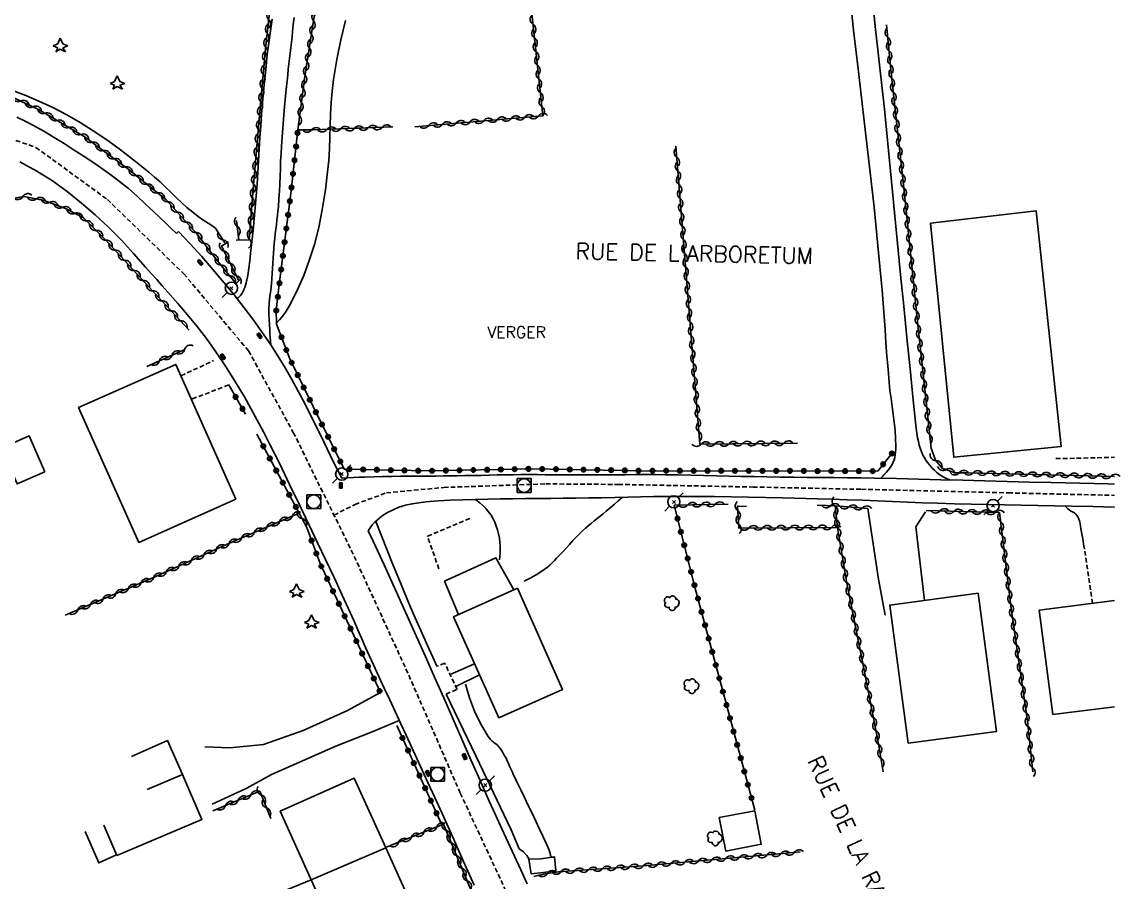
# Model space of a CAD drawing. Header units: millimetres. Extents: x 199000 to 200001, y 52999 to 53673.
# Drawn here: x 199881 to 200000.6, y 53063.7 to 53157.5 of the extents above; entities that cross this region are included whole.
import ezdxf
from ezdxf.enums import TextEntityAlignment as Align

# ---------------------------------------------------------------- set-up
doc = ezdxf.new("R2010")
doc.units = ezdxf.units.MM
doc.linetypes.add('DASHED', pattern=[0.75, 0.5, -0.25])
doc.layers.get('0').update_dxf_attribs({"linetype": 'CONTINUOUS'})
for name, color, linetype in [('W0001', 6, 'DASHED'), ('W0008', 7, 'CONTINUOUS'), ('W0017', 7, 'CONTINUOUS'), ('W0071', 7, 'CONTINUOUS'), ('W0101', 7, 'CONTINUOUS'), ('W0104', 1, 'CONTINUOUS'), ('W0105', 7, 'CONTINUOUS'), ('W0112', 1, 'DASHED'), ('W0211', 2, 'CONTINUOUS'), ('W0214', 2, 'CONTINUOUS'), ('W0300', 7, 'CONTINUOUS'), ('W0303', 7, 'CONTINUOUS'), ('W0310', 3, 'CONTINUOUS'), ('W0322', 7, 'CONTINUOUS'), ('W0323', 7, 'CONTINUOUS'), ('W0333', 7, 'CONTINUOUS'), ('W0401', 7, 'CONTINUOUS'), ('W0420', 7, 'CONTINUOUS'), ('W0473', 7, 'CONTINUOUS'), ('W0984', 7, 'CONTINUOUS'), ('W0989', 7, 'CONTINUOUS'), ('W1102', 7, 'CONTINUOUS')]:
    doc.layers.add(name, color=color, linetype=linetype)
doc.styles.get("Standard").update_dxf_attribs({"font": 'romans.shx', "width": 0.85})

# ---------------------------------------------------------------- blocks, each defined once
blk = doc.blocks.new('T473')
for p, q in [((-0.166667, 0.166667), (0.166667, -0.166667)), ((-0.166667, -0.166667), (0.166667, 0.166667)), ((0.500001, 0.500001), (1.000002, 1.000002)), ((-1.000002, -1.000002), (-0.500001, -0.500001))]:
    blk.add_line(p, q)
blk.add_ellipse((0, 0), major_axis=(0.471405, 0.471405), ratio=1, start_param=5.4977871438, end_param=11.780972451)
blk = doc.blocks.new('T401')
for p, q in [((-0.3, 0.3), (0, 0.3)), ((-0.3, -0.25), (-0.3, 0.3)), ((-0.3, 0.15), (0, 0.15)), ((-0.3, 0), (0, 0)), ((0, 0.3), (0, -0.25)), ((-0.3, -0.15), (0, -0.15)), ((-0.3, -0.25), (-0.3, -0.3)), ((-0.3, -0.3), (0, -0.3)), ((0, -0.3), (0, -0.25))]:
    blk.add_line(p, q)
blk = doc.blocks.new('T420')
for p, q in [((0.75, 0.75), (-0.75, 0.75)), ((-0.75, 0.75), (-0.75, -0.75)), ((0.75, 0.75), (0.75, -0.75)), ((0.75, -0.75), (-0.75, -0.75))]:
    blk.add_line(p, q)
blk.add_ellipse((0, 0), major_axis=(-0.53, 0.53), ratio=1, start_param=3.926991, end_param=10.210176)
blk = doc.blocks.new('T300')
for p, q in [((-0.8, 0.51), (-0.86, 0.34)), ((-0.86, 0.34), (-0.86, 0.17)), ((-0.86, 0.17), (-0.74, 0.06)), ((-0.69, 0.63), (-0.8, 0.51)), ((-0.8, -0.06), (-0.74, 0.06)), ((-0.74, 0.06), (-0.69, 0.11)), ((-0.57, 0.69), (-0.69, 0.63)), ((-0.46, 0.69), (-0.57, 0.69)), ((-0.29, 0.63), (-0.46, 0.69)), ((-0.29, 0.63), (-0.17, 0.74)), ((-0.23, 0.57), (-0.29, 0.63)), ((-0.17, 0.74), (-0.06, 0.8)), ((-0.06, 0.8), (0.06, 0.8)), ((0.06, 0.8), (0.23, 0.74)), ((0.23, 0.74), (0.34, 0.63)), ((0.34, 0.63), (0.4, 0.51)), ((0.46, 0.46), (0.34, 0.46)), ((0.4, 0.51), (0.4, 0.46)), ((0.57, 0.4), (0.46, 0.46)), ((0.57, 0.4), (0.69, 0.29)), ((0.69, 0.29), (0.74, 0.17)), ((0.74, 0.06), (0.69, -0.17)), ((0.74, 0.17), (0.74, 0.06)), ((-0.8, -0.17), (-0.8, -0.06)), ((-0.8, -0.23), (-0.8, -0.17)), ((-0.74, -0.34), (-0.8, -0.23)), ((-0.69, -0.4), (-0.74, -0.34)), ((-0.51, -0.46), (-0.69, -0.4)), ((-0.4, -0.46), (-0.51, -0.46)), ((-0.4, -0.46), (-0.34, -0.46)), ((-0.34, -0.46), (-0.34, -0.4)), ((-0.34, -0.51), (-0.34, -0.46)), ((-0.29, -0.63), (-0.34, -0.51)), ((-0.17, -0.74), (-0.29, -0.63)), ((-0.06, -0.8), (-0.17, -0.74)), ((0.06, -0.8), (-0.06, -0.8)), ((0.17, -0.74), (0.06, -0.8)), ((0.23, -0.69), (0.17, -0.74)), ((0.29, -0.46), (0.23, -0.46)), ((0.29, -0.63), (0.23, -0.69)), ((0.46, -0.4), (0.29, -0.46)), ((0.34, -0.51), (0.29, -0.63)), ((0.34, -0.51), (0.34, -0.46)), ((0.57, -0.34), (0.46, -0.4)), ((0.63, -0.29), (0.57, -0.34)), ((0.69, -0.17), (0.63, -0.29))]:
    blk.add_line(p, q)
blk = doc.blocks.new('T303')
for p, q in [((-0.77, 0), (-0.28, 0.21)), ((-0.28, -0.21), (-0.77, 0)), ((-0.28, 0.21), (0, 0.83)), ((0, 0.83), (0.28, 0.21)), ((0.28, 0.21), (0.83, 0)), ((0.83, 0), (0.28, -0.21)), ((-0.49, -0.63), (-0.28, -0.21)), ((0, -0.35), (-0.49, -0.63)), ((0.56, -0.63), (0, -0.35)), ((0.28, -0.21), (0.56, -0.63))]:
    blk.add_line(p, q)
blk = doc.blocks.new('t323o')
at = {"color": 0, "linetype": 'Continuous'}
for radius in [0.25, 0.15]:
    blk.add_circle((0, 0), radius, dxfattribs=at)
blk = doc.blocks.new('t310o')
at = {"color": 0, "linetype": 'Continuous'}
for centre, start, end in [((-0.5, 0.38), 216.8699, 323.1304), ((0.5, -0.37), 36.8699, 143.1303)]:
    blk.add_arc(centre, 0.625, start, end, dxfattribs=at)
blk = doc.blocks.new('t322o')
at = {"color": 0, "linetype": 'Continuous'}
for radius in [0.25, 0.15]:
    blk.add_circle((0, 0), radius, dxfattribs=at)

msp = doc.modelspace()

# ---------------------------------------------------------------- linework, layer by layer
at = {"layer": 'W0001'}
for points in [[(199814.14, 53089.13), (199820.34, 53083.42), (199825.19, 53083.37), (199830.19, 53087.87), (199836.39, 53096.36), (199843.88, 53107.79), (199849.42, 53117.63), (199852.98, 53127.65), (199856.49, 53138.86), (199859.95, 53145.36), (199866.83, 53147.83), (199874.7, 53146.54), (199882.53, 53143.79), (199890.32, 53138.11), (199898.64, 53130.02), (199905.69, 53121.61), (199910.57, 53112.73), (199915, 53103.72)], [(199915, 53103.72), (199917.29, 53104.89), (199920.71, 53106.14), (199926.96, 53106.73), (199938.07, 53107.12), (199945.96, 53107.06), (199960.64, 53106.78), (199972.45, 53106.53), (199988.44, 53106.14), (200000, 53105.87)], [(199937.03, 53055.2), (199934.04, 53062.09), (199928.75, 53073.44), (199923.05, 53086.5), (199917.1, 53099.45), (199915, 53103.72)]]:
    msp.add_lwpolyline(points, dxfattribs=at)
at = {"layer": 'W0008'}
for points in [[(199880.47, 53147.1), (199881.38, 53146.65), (199882.27, 53146.18), (199883.4, 53145.54), (199884.51, 53144.88), (199885.61, 53144.2), (199886.7, 53143.5), (199887.96, 53142.68), (199889.21, 53141.85), (199890.45, 53140.99), (199891.65, 53140.09), (199892.61, 53139.3), (199893.55, 53138.47), (199894.46, 53137.62), (199895.38, 53136.78), (199896, 53136.19), (199896.62, 53135.6), (199897.23, 53135), (199897.84, 53134.4)], [(199880.8, 53142.21), (199882.65, 53141.21), (199884.33, 53140.14), (199885.94, 53138.97), (199887.49, 53137.72), (199888.99, 53136.43), (199890.44, 53135.09), (199891.84, 53133.69), (199893.18, 53132.23), (199894.46, 53130.73)], [(199898.07, 53134.62), (199897.84, 53134.4)], [(199915, 53109.43), (199913.88, 53111.71), (199912.77, 53114), (199911.62, 53116.27), (199910.42, 53118.5), (199909.68, 53119.77), (199908.91, 53121.02), (199908.11, 53122.26), (199907.29, 53123.47), (199906.27, 53124.91), (199905.21, 53126.32), (199904.13, 53127.71), (199903.02, 53129.08), (199901.82, 53130.5), (199900.6, 53131.9), (199899.34, 53133.27), (199898.07, 53134.62)], [(199894.46, 53130.73), (199895.08, 53130.06), (199895.7, 53129.39), (199896.3, 53128.71), (199896.9, 53128.03), (199897.98, 53126.79), (199899.05, 53125.54), (199900.1, 53124.27), (199901.1, 53122.96), (199902.2, 53121.41), (199903.25, 53119.83), (199904.26, 53118.22), (199905.24, 53116.59), (199905.96, 53115.34), (199906.65, 53114.07), (199907.32, 53112.79), (199907.98, 53111.5), (199909.09, 53109.29), (199910.17, 53107.07), (199911.24, 53104.84), (199912.3, 53102.61), (199913.21, 53100.71), (199914.12, 53098.81), (199915.01, 53096.91), (199915.9, 53095), (199916.33, 53094.05), (199916.76, 53093.1), (199917.18, 53092.15), (199917.6, 53091.2), (199918.02, 53090.25), (199918.45, 53089.3), (199918.87, 53088.36), (199919.3, 53087.41), (199919.88, 53086.13), (199920.47, 53084.85), (199921.07, 53083.58), (199921.66, 53082.3), (199922.26, 53081.03), (199922.85, 53079.75), (199923.44, 53078.47), (199924.03, 53077.2), (199925.01, 53075.07), (199925.98, 53072.95), (199926.95, 53070.82), (199927.9, 53068.68), (199929.08, 53066.04), (199930.26, 53063.39)], [(199915.85, 53107.75), (199915, 53109.43)], [(200000, 53107.1), (199999.34, 53107.12), (199996.23, 53107.19), (199993.13, 53107.26), (199990.72, 53107.32), (199988.31, 53107.38), (199985.9, 53107.45), (199983.5, 53107.51), (199981.09, 53107.58), (199978.68, 53107.64), (199976.27, 53107.7), (199973.86, 53107.75), (199972.4, 53107.77), (199970.94, 53107.79), (199969.47, 53107.8), (199968.01, 53107.81), (199966.54, 53107.83), (199965.08, 53107.84), (199963.62, 53107.86), (199962.15, 53107.88), (199960.77, 53107.91), (199959.39, 53107.94), (199958.01, 53107.97), (199956.63, 53108.01), (199955.25, 53108.05), (199953.87, 53108.08), (199952.49, 53108.11), (199951.11, 53108.12), (199950.02, 53108.13), (199948.93, 53108.13), (199947.84, 53108.13), (199946.75, 53108.12), (199945.66, 53108.11), (199944.58, 53108.1), (199943.49, 53108.09), (199942.4, 53108.09), (199941.52, 53108.09), (199940.64, 53108.1), (199939.76, 53108.11), (199938.88, 53108.12), (199938, 53108.12), (199937.12, 53108.13), (199936.24, 53108.13), (199935.36, 53108.13), (199934.5, 53108.12), (199933.63, 53108.11), (199932.76, 53108.09), (199931.89, 53108.07), (199931.03, 53108.05), (199930.16, 53108.03), (199929.29, 53108.02), (199928.42, 53108), (199927.65, 53107.99), (199926.88, 53107.99), (199926.1, 53107.98), (199925.33, 53107.98), (199924.56, 53107.97), (199923.78, 53107.97), (199923.01, 53107.96), (199922.23, 53107.95), (199921.27, 53107.94), (199920.3, 53107.92), (199919.33, 53107.9), (199918.36, 53107.87), (199917.74, 53107.85), (199917.11, 53107.82), (199916.48, 53107.78), (199915.85, 53107.75)], [(199918.73, 53101.99), (199918.93, 53102.33), (199919.17, 53102.65), (199919.44, 53102.94), (199919.73, 53103.21), (199920.26, 53103.63), (199920.84, 53103.99), (199921.44, 53104.31), (199922.07, 53104.57), (199922.78, 53104.8), (199923.52, 53104.96), (199924.25, 53105.07), (199924.99, 53105.16), (199926.33, 53105.29), (199927.68, 53105.36), (199929.02, 53105.4), (199930.37, 53105.43), (199931.74, 53105.47), (199933.11, 53105.49), (199934.49, 53105.51), (199935.86, 53105.52), (199937.23, 53105.53), (199938.61, 53105.54), (199939.98, 53105.55), (199941.35, 53105.56), (199942.77, 53105.59), (199944.18, 53105.61), (199945.6, 53105.65), (199947.01, 53105.68), (199948.43, 53105.7), (199949.84, 53105.73), (199951.25, 53105.74), (199952.67, 53105.75), (199956.41, 53105.73), (199960.15, 53105.68), (199963.89, 53105.6), (199967.63, 53105.5), (199969.27, 53105.45), (199970.91, 53105.39), (199972.55, 53105.33), (199974.19, 53105.26), (199975.83, 53105.19), (199977.46, 53105.12), (199979.1, 53105.06), (199980.74, 53105.01), (199982.57, 53104.96), (199984.39, 53104.91), (199986.21, 53104.88), (199988.03, 53104.84), (199989.86, 53104.81), (199991.68, 53104.78), (199993.5, 53104.74), (199995.33, 53104.7), (199997.66, 53104.64), (199999.99, 53104.57), (200000, 53104.57)], [(199919.27, 53100.87), (199918.73, 53101.99)], [(199936.04, 53063.55), (199935.35, 53065.05), (199934.66, 53066.55), (199933.97, 53068.04), (199933.29, 53069.54), (199932.6, 53071.04), (199931.92, 53072.54), (199930.92, 53074.79), (199929.92, 53077.04), (199928.93, 53079.3), (199927.94, 53081.55), (199926.95, 53083.8), (199925.95, 53086.06), (199924.96, 53088.31), (199923.95, 53090.56), (199922.8, 53093.14), (199921.64, 53095.73), (199920.47, 53098.3), (199919.27, 53100.87)]]:
    msp.add_lwpolyline(points, dxfattribs=at)
at = {"layer": 'W0017'}
for points in [[(199933.03, 53098.85), (199933.07, 53099.21), (199933.1, 53099.57), (199933.11, 53099.93), (199933.1, 53100.29), (199933.06, 53100.75), (199933.01, 53101.21), (199932.92, 53101.67), (199932.81, 53102.12), (199932.67, 53102.53), (199932.52, 53102.94), (199932.33, 53103.32), (199932.11, 53103.7), (199931.84, 53104.07), (199931.54, 53104.43), (199931.21, 53104.76), (199930.87, 53105.07), (199930.75, 53105.18), (199930.62, 53105.27), (199930.49, 53105.35), (199930.36, 53105.43)], [(199935.7, 53096.51), (199936.36, 53096.84), (199937.01, 53097.21), (199937.64, 53097.61), (199938.24, 53098.05), (199938.51, 53098.27), (199938.76, 53098.51), (199939.01, 53098.77), (199939.25, 53099.02), (199939.61, 53099.38), (199939.96, 53099.76), (199940.31, 53100.14), (199940.65, 53100.52), (199940.99, 53100.9), (199941.35, 53101.27), (199941.7, 53101.64), (199942.07, 53102), (199942.38, 53102.28), (199942.7, 53102.55), (199943.02, 53102.82), (199943.34, 53103.08), (199943.67, 53103.34), (199943.99, 53103.6), (199944.32, 53103.86), (199944.64, 53104.13), (199945.08, 53104.51), (199945.51, 53104.88), (199945.95, 53105.27), (199946.38, 53105.65)], [(199973.15, 53104.45), (199974.32, 53096.75), (199975.04, 53092.82)], [(199979.44, 53104.09), (199978.38, 53102.44), (199979.31, 53094.42)], [(199996.74, 53100.01), (199996.65, 53100.57), (199996.56, 53101.12), (199996.46, 53101.68), (199996.35, 53102.23), (199996.3, 53102.52), (199996.26, 53102.82), (199996.19, 53103.11), (199996.09, 53103.4), (199996.01, 53103.54), (199995.92, 53103.68), (199995.81, 53103.81), (199995.69, 53103.93), (199995.64, 53103.96), (199995.59, 53104), (199995.53, 53104.03), (199995.47, 53104.05), (199995.42, 53104.08), (199995.36, 53104.1), (199995.31, 53104.13), (199995.26, 53104.16), (199995.09, 53104.29), (199994.92, 53104.42), (199994.76, 53104.57), (199994.61, 53104.72)], [(199900.95, 53078.45), (199903.66, 53078.34), (199907.31, 53078.72), (199911.63, 53080.24), (199916.39, 53082.39), (199920.05, 53084.38)], [(199922.11, 53081.35), (199919.34, 53080.16), (199915.2, 53078.54), (199908.18, 53075.45), (199905.52, 53073.95), (199901.73, 53072.23)]]:
    msp.add_lwpolyline(points, dxfattribs=at)
at = {"layer": 'W0071'}
for points in [[(199982.1, 53107.54), (199981.72, 53107.71), (199981.35, 53107.9), (199981, 53108.12), (199980.67, 53108.36), (199980.39, 53108.61), (199980.13, 53108.88), (199979.89, 53109.16), (199979.66, 53109.46), (199979.48, 53109.71), (199979.31, 53109.97), (199979.15, 53110.24), (199979.02, 53110.53), (199978.87, 53110.92), (199978.75, 53111.33), (199978.66, 53111.74), (199978.57, 53112.15), (199978.41, 53113.17), (199978.29, 53114.2), (199978.2, 53115.23), (199978.1, 53116.25), (199977.74, 53119.67), (199977.4, 53123.09), (199977.06, 53126.5), (199976.72, 53129.92), (199976.5, 53132.18), (199976.28, 53134.43), (199976.06, 53136.68), (199975.84, 53138.94), (199975.62, 53141.19), (199975.4, 53143.45), (199975.18, 53145.7), (199974.95, 53147.95), (199974.71, 53150.21), (199974.46, 53152.47), (199974.21, 53154.73), (199973.96, 53156.98), (199973.71, 53159.24)], [(199908.25, 53157.77), (199908.07, 53156.48), (199907.9, 53155.19), (199907.74, 53153.9), (199907.56, 53152.28), (199907.4, 53150.66), (199907.25, 53149.04), (199907.12, 53147.42), (199907.02, 53146.15), (199906.93, 53144.88), (199906.85, 53143.61), (199906.78, 53142.33), (199906.7, 53141.06), (199906.62, 53139.79), (199906.53, 53138.52), (199906.43, 53137.25), (199906.32, 53135.99), (199906.2, 53134.74), (199906.06, 53133.49), (199905.91, 53132.24), (199905.82, 53131.43), (199905.72, 53130.62), (199905.6, 53129.82), (199905.43, 53129.02), (199905.37, 53128.77), (199905.29, 53128.53), (199905.19, 53128.29), (199905.08, 53128.05), (199905, 53127.91), (199904.92, 53127.78), (199904.82, 53127.65), (199904.71, 53127.53), (199904.65, 53127.48), (199904.59, 53127.43), (199904.53, 53127.39), (199904.46, 53127.35)], [(199908.13, 53122.25), (199908.1, 53122.67), (199908.06, 53123.09), (199908.03, 53123.51), (199908.01, 53123.93), (199907.97, 53124.49), (199907.93, 53125.04), (199907.91, 53125.61), (199907.91, 53126.17), (199907.95, 53126.86), (199908.03, 53127.55), (199908.11, 53128.24), (199908.18, 53128.92), (199908.23, 53129.48), (199908.27, 53130.03), (199908.3, 53130.59), (199908.34, 53131.15), (199908.37, 53131.7), (199908.41, 53132.26), (199908.45, 53132.81), (199908.5, 53133.37), (199908.55, 53133.87), (199908.61, 53134.37), (199908.67, 53134.87), (199908.73, 53135.36), (199908.79, 53135.86), (199908.85, 53136.36), (199908.9, 53136.86), (199908.95, 53137.36), (199909.01, 53138.19), (199909.05, 53139.01), (199909.09, 53139.83), (199909.13, 53140.65), (199909.16, 53141.47), (199909.19, 53142.3), (199909.23, 53143.12), (199909.28, 53143.94), (199909.43, 53145.88), (199909.59, 53147.82), (199909.77, 53149.76), (199909.96, 53151.7), (199910.02, 53152.3), (199910.09, 53152.89), (199910.15, 53153.48), (199910.22, 53154.07), (199910.29, 53154.66), (199910.36, 53155.25), (199910.43, 53155.84), (199910.49, 53156.43), (199910.57, 53157.18), (199910.65, 53157.93)], [(199971.35, 53158.66), (199971.6, 53156.56), (199971.84, 53154.45), (199972.08, 53152.35), (199972.53, 53148.58), (199972.97, 53144.81), (199973.41, 53141.04), (199973.82, 53137.26), (199974.02, 53135.37), (199974.21, 53133.47), (199974.39, 53131.57), (199974.57, 53129.68), (199974.69, 53128.24), (199974.8, 53126.8), (199974.91, 53125.36), (199975.02, 53123.93), (199975.12, 53122.49), (199975.23, 53121.05), (199975.35, 53119.61), (199975.47, 53118.18), (199975.56, 53117.31), (199975.67, 53116.44), (199975.79, 53115.57), (199975.91, 53114.71), (199976.02, 53113.84), (199976.11, 53112.97), (199976.17, 53112.09), (199976.19, 53111.22), (199976.19, 53110.91), (199976.17, 53110.6), (199976.14, 53110.3), (199976.08, 53109.99), (199976, 53109.73), (199975.9, 53109.48), (199975.79, 53109.24), (199975.65, 53109.01), (199975.51, 53108.8), (199975.35, 53108.6), (199975.18, 53108.41), (199975.01, 53108.22), (199974.9, 53108.09), (199974.79, 53107.97), (199974.68, 53107.85), (199974.57, 53107.73)]]:
    msp.add_lwpolyline(points, dxfattribs=at)
at = {"layer": 'W0101'}
for points in [[(199979.98, 53135.55), (199982.5, 53110.02), (199994.2, 53111.18), (199991.48, 53136.89)], [(199904.31, 53105.45), (199897.77, 53120.14), (199887.19, 53115.43), (199893.74, 53100.74)], [(199934.97, 53095.75), (199939.9, 53084.72), (199932.95, 53081.62), (199928.03, 53092.65)], [(199977.54, 53078.86), (199975.53, 53093.92), (199985.15, 53095.2), (199987.16, 53080.15)]]:
    msp.add_lwpolyline(points, close=True, dxfattribs=at)
for points in [[(199993.28, 53081.98), (199991.81, 53093.36), (200000, 53094.42)], [(200000, 53082.84), (199993.28, 53081.98)], [(199891.34, 53066.61), (199900.61, 53070.56), (199898.51, 53075.46), (199894.66, 53073.82)], [(199912.52, 53063.97), (199909.15, 53071.44), (199917.19, 53075.07), (199920.63, 53067.46)], [(199889.92, 53069.94), (199891.34, 53066.61)], [(199912.52, 53063.97), (199915.82, 53056.67), (199923.87, 53060.31), (199920.63, 53067.46)]]:
    msp.add_lwpolyline(points, dxfattribs=at)
at = {"layer": 'W0104'}
for points in [[(199883.51, 53108.43), (199881.8, 53112.35), (199878.79, 53111.03), (199880.5, 53107.11)], [(199960.83, 53071.5), (199961.54, 53067.85), (199957.68, 53067.09), (199956.96, 53070.75)]]:
    msp.add_lwpolyline(points, close=True, dxfattribs=at)
for points in [[(199928.56, 53092.89), (199927.04, 53096.53), (199932.64, 53099.08), (199934.59, 53095.58)], [(199892.96, 53077.43), (199896.86, 53079.17), (199898.51, 53075.46)], [(199887.89, 53069.24), (199889.4, 53065.81), (199891.3, 53066.68)], [(199912.52, 53063.97), (199907.21, 53061.81), (199899.38, 53058.52), (199896.2, 53057.24), (199897.43, 53054.33), (199908.15, 53059.05), (199909.74, 53055.21), (199914.04, 53057.05), (199912.63, 53060.42), (199913.87, 53061)]]:
    msp.add_lwpolyline(points, dxfattribs=at)
at = {"layer": 'W0105'}
msp.add_lwpolyline([(199936.24, 53066.21), (199937.54, 53066.26), (199939.01, 53066.49), (199939.15, 53064.97), (199937.82, 53064.76), (199936.49, 53064.63)], close=True, dxfattribs=at)
at = {"layer": 'W0112'}
for points in [[(199898.33, 53118.9), (199901.88, 53120.55)], [(199903.53, 53117.9), (199899.46, 53116.34)], [(199993.64, 53109.87), (200000, 53110.02)], [(199926.43, 53097.85), (199925.18, 53101.42), (199929.85, 53103.39)], [(199997.62, 53094.11), (199996.74, 53100.01)], [(199927.21, 53084.21), (199928.41, 53084.73), (199927.07, 53087.58), (199926.21, 53087.25)]]:
    msp.add_lwpolyline(points, dxfattribs=at)
at = {"layer": 'W0211'}
for points in [[(199919.56, 53103.01), (199920.18, 53101.45), (199920.8, 53099.88), (199921.42, 53098.32), (199922.06, 53096.76), (199922.65, 53095.35), (199923.24, 53093.94), (199923.84, 53092.54), (199924.45, 53091.14), (199924.88, 53090.16), (199925.32, 53089.19), (199925.76, 53088.22), (199926.21, 53087.25)], [(199927.21, 53084.21), (199930.45, 53077.49), (199934.31, 53069.41), (199935.18, 53067.36), (199935.63, 53067.02), (199936, 53066.64), (199936.13, 53066.45), (199936.26, 53066.18)]]:
    msp.add_lwpolyline(points, dxfattribs=at)
at = {"layer": 'W0214'}
for points in [[(199908.68, 53124.57), (199909.08, 53125.01), (199909.46, 53125.47), (199909.8, 53125.96), (199910.11, 53126.47), (199910.97, 53128.12), (199911.71, 53129.82), (199912.35, 53131.56), (199912.9, 53133.32), (199913.39, 53135.25), (199913.76, 53137.19), (199914.06, 53139.15), (199914.31, 53141.12), (199914.43, 53142.37), (199914.51, 53143.63), (199914.56, 53144.89), (199914.6, 53146.15), (199914.63, 53147.41), (199914.69, 53148.67), (199914.79, 53149.93), (199914.95, 53151.18), (199915.3, 53153.35), (199915.73, 53155.5), (199916.27, 53157.63)], [(199880, 53150), (199881.45, 53149.45), (199882.86, 53148.84), (199884.39, 53148.12), (199885.89, 53147.33), (199887.35, 53146.49), (199888.78, 53145.6), (199890.35, 53144.54), (199891.88, 53143.43), (199893.37, 53142.27), (199894.83, 53141.09), (199895.45, 53140.56), (199896.05, 53140.02), (199896.64, 53139.46), (199897.22, 53138.9), (199897.8, 53138.34), (199898.39, 53137.79), (199898.99, 53137.25), (199899.62, 53136.74), (199900.22, 53136.27), (199900.84, 53135.83), (199901.47, 53135.41), (199902.11, 53135)], [(199929.33, 53085.29), (199929.75, 53083.79), (199930.3, 53082.34), (199930.98, 53080.93), (199931.78, 53079.6), (199931.91, 53079.43), (199932.05, 53079.27), (199932.2, 53079.13), (199932.36, 53078.99), (199932.41, 53078.95), (199932.46, 53078.91), (199932.51, 53078.88), (199932.57, 53078.84), (199932.62, 53078.81), (199932.67, 53078.77), (199932.72, 53078.73), (199932.77, 53078.69), (199932.96, 53078.48), (199933.13, 53078.25), (199933.29, 53078.02), (199933.44, 53077.77), (199933.59, 53077.5), (199933.74, 53077.22), (199933.88, 53076.93), (199934.01, 53076.64), (199934.13, 53076.36), (199934.26, 53076.07), (199934.39, 53075.78), (199934.52, 53075.49), (199934.93, 53074.64), (199935.34, 53073.79), (199935.75, 53072.93), (199936.16, 53072.08), (199936.57, 53071.23), (199936.98, 53070.37), (199937.38, 53069.51), (199937.77, 53068.65), (199938, 53068.18), (199938.23, 53067.71), (199938.45, 53067.22), (199938.6, 53066.71), (199938.6, 53066.69), (199938.6, 53066.67), (199938.6, 53066.66), (199938.59, 53066.64), (199938.59, 53066.62), (199938.59, 53066.6), (199938.6, 53066.57), (199938.61, 53066.56), (199938.69, 53066.49), (199938.8, 53066.45), (199938.9, 53066.45), (199939.01, 53066.49)]]:
    msp.add_lwpolyline(points, dxfattribs=at)
at = {"layer": 'W0310'}
for points in [[(199904.36, 53133.67), (199905.77, 53133.73), (199906.15, 53138.85), (199906.82, 53146.43), (199907.54, 53154.57), (199908.44, 53162.75), (199909.36, 53170.25), (199909.44, 53171)], [(199924.6, 53171), (199923.15, 53170.21), (199917.03, 53166.31), (199915.71, 53164.57), (199914.57, 53162.28), (199912.84, 53158.06), (199911.83, 53151.51), (199911.07, 53145.7)], [(199923.82, 53146.04), (199937.75, 53147.23), (199936.74, 53156.71), (199935.69, 53166.31), (199935.05, 53171)], [(199980.03, 53111.03), (199978.6, 53124.44), (199977.06, 53139.38), (199975.73, 53151.55), (199975.19, 53157.14)], [(199869.26, 53151.39), (199873.82, 53151.07), (199878.98, 53149.74), (199882.83, 53147.93), (199887.8, 53144.97), (199892.54, 53141.44), (199896.72, 53138.06), (199900.05, 53134.38), (199902.27, 53131.48), (199904.22, 53129.07)], [(199921.42, 53146.02), (199912.72, 53145.69)], [(199912.72, 53145.69), (199911.07, 53145.7)], [(199952.24, 53143.91), (199954.86, 53111.45), (199965.5, 53111.57)], [(199872.11, 53101.77), (199873.22, 53107.82), (199874.05, 53111.59), (199874.85, 53117.93), (199875.59, 53122.76), (199876.81, 53131.3), (199877.74, 53133.7), (199878.54, 53136.14), (199879.07, 53137.83), (199879.19, 53137.96), (199879.7, 53138.2), (199881.27, 53138.44), (199883.43, 53138.02), (199885.74, 53137.13), (199887.72, 53136.1), (199890.09, 53133.75), (199894.81, 53128.64), (199899.22, 53123.89)], [(199904.65, 53133.69), (199904.39, 53135.82)], [(199903.17, 53133.29), (199902.11, 53135)], [(199904.64, 53129.3), (199902.76, 53133.04), (199903.52, 53133.5)], [(199898.75, 53121.77), (199894.62, 53119.92)], [(199980.03, 53111.03), (199980.53, 53109.71), (199981.24, 53108.84), (199982.61, 53108.34), (199983.95, 53108.34), (200000, 53107.92)], [(199912.04, 53102.35), (199911.2, 53103.94), (199903.95, 53100.81), (199895.03, 53096.78), (199885.71, 53092.8)], [(199952.04, 53104.8), (199957.95, 53104.92)], [(199959.93, 53104.66), (199958.95, 53104.7), (199959.09, 53102.31), (199969.85, 53102.38), (199969.58, 53104.73), (199973.15, 53104.45)], [(199969.58, 53104.73), (199967.61, 53104.82)], [(199979.51, 53104.21), (199987.5, 53103.99), (199988.76, 53093.53), (199990.52, 53081.26), (199991.12, 53075.75)], [(199969.85, 53102.38), (199970.82, 53096.48), (199972.64, 53087.38), (199974.31, 53078.78), (199974.81, 53075.76)], [(199901.8, 53071.48), (199906.92, 53073.63), (199908.11, 53070.64)], [(199931.19, 53059.84), (199926.93, 53070.03), (199920.62, 53067.48)], [(199965.77, 53067.02), (199963.86, 53066.83), (199948.69, 53065.5), (199939.46, 53064.85), (199937.96, 53064.61), (199936.77, 53064.35)]]:
    msp.add_lwpolyline(points, dxfattribs=at)
at = {"layer": 'W0322'}
msp.add_lwpolyline([(199911.07, 53145.7), (199910.3, 53138.77), (199909.04, 53128.85), (199908.71, 53126.04), (199908.74, 53124.51)], dxfattribs=at)
at = {"layer": 'W0323'}
for points in [[(199908.74, 53124.51), (199910.18, 53120.76), (199912.72, 53115.55), (199916.1, 53108.74), (199925.24, 53108.53), (199936.64, 53108.76), (199948.23, 53108.56), (199974.22, 53108.51), (199975.93, 53110.64)], [(199905.38, 53114.72), (199903.53, 53117.9)], [(199911.2, 53103.94), (199906.59, 53112.54)], [(199960.83, 53071.55), (199957.41, 53084.27), (199954.35, 53095.72), (199952.04, 53104.8)], [(199920.05, 53084.38), (199913.49, 53098.43), (199912.04, 53102.35)], [(199926.75, 53069.96), (199921.83, 53080.79)]]:
    msp.add_lwpolyline(points, dxfattribs=at)
at = {"layer": 'W0333'}
for points in [[(199927.67, 53086.34), (199930.32, 53087.51)], [(199928.26, 53085.03), (199930.86, 53086.3)]]:
    msp.add_lwpolyline(points, dxfattribs=at)
at = {"layer": 'W1102'}
msp.add_lwpolyline([(199920.63, 53067.46), (199912.52, 53063.97)], dxfattribs=at)

# ---------------------------------------------------------------- block references
at = {"layer": 'W0300'}
for p in [(199951.85, 53094.11), (199953.99, 53085.07), (199956.54, 53068.49)]:
    msp.add_blockref('T300', p, dxfattribs=at)
at = {"layer": 'W0303'}
for p in [(199885.19, 53154.85), (199891.39, 53150.77), (199910.92, 53095.4), (199912.55, 53092.03)]:
    msp.add_blockref('T303', p, dxfattribs=at)
at = {"layer": 'W0310'}
for p, rotation in [((199907.89, 53157.73), 83.76046320970516), ((199912.77, 53157.58), 261.2202968235318), ((199936.69, 53157.19), 96.24458536325622), ((199907.73, 53156.23), 83.76046320970516), ((199912.54, 53156.1), 261.2202968235318), ((199936.85, 53155.7), 96.04676471724778), ((199975.32, 53155.78), 95.49251968630553), ((199907.56, 53154.74), 83.76046320970516), ((199912.31, 53154.62), 261.2202968235318), ((199907.43, 53153.25), 84.90082900066164), ((199937.01, 53154.21), 96.04676471724778), ((199975.47, 53154.29), 95.49251968630553), ((199912.08, 53153.13), 261.2202968235318), ((199937.17, 53152.72), 96.04676471724778), ((199975.61, 53152.8), 95.49251968630553), ((199907.29, 53151.76), 84.90082900066164), ((199911.85, 53151.65), 261.2202968235318), ((199937.32, 53151.23), 96.04676471724778), ((199975.76, 53151.31), 96.24816785272353), ((199907.16, 53150.26), 84.90082900066164), ((199911.66, 53150.16), 262.5243065041334), ((199937.48, 53149.74), 96.04676471724778), ((199975.92, 53149.81), 96.24816785272353), ((199880.88, 53148.85), 334.8382972551199), ((199907.03, 53148.77), 84.90082900066164), ((199911.46, 53148.68), 262.5243065041334), ((199882.24, 53148.21), 334.8382972551199), ((199883.56, 53147.5), 329.2162153951393), ((199906.89, 53147.27), 84.90082900066164), ((199911.27, 53147.19), 262.5243065041334), ((199937.64, 53148.24), 96.04676471724778), ((199976.08, 53148.32), 96.24816785272353), ((199884.85, 53146.73), 329.2162153951393), ((199931.29, 53146.68), 4.890926108426143), ((199932.78, 53146.81), 4.890926108426143), ((199934.28, 53146.93), 4.890926108426143), ((199935.77, 53147.06), 4.890926108426143), ((199937.27, 53147.19), 4.890926108426143), ((199976.25, 53146.83), 96.24816785272353), ((199886.14, 53145.96), 329.2162153951393), ((199887.43, 53145.2), 329.2162153951393), ((199906.76, 53145.78), 84.98359457204477), ((199912.57, 53145.7), 179.7573695952562), ((199914.22, 53145.75), 182.147914554557), ((199915.72, 53145.81), 182.147914554557), ((199917.22, 53145.86), 182.147914554557), ((199918.72, 53145.92), 182.147914554557), ((199920.22, 53145.98), 182.147914554557), ((199925.31, 53146.17), 4.890926108426143), ((199926.81, 53146.29), 4.890926108426143), ((199928.3, 53146.42), 4.890926108426143), ((199929.8, 53146.55), 4.890926108426143), ((199976.41, 53145.34), 96.24816785272353), ((199888.65, 53144.34), 323.3182046570441), ((199906.63, 53144.28), 84.98359457204477), ((199976.57, 53143.85), 96.24816785272353), ((199889.86, 53143.44), 323.3182046570441), ((199906.5, 53142.79), 84.98359457204477), ((199952.34, 53142.7), 274.6042282067872), ((199891.06, 53142.55), 323.3182046570441), ((199892.26, 53141.65), 323.3182046570441), ((199906.37, 53141.3), 84.98359457204477), ((199952.46, 53141.21), 274.6042282067872), ((199976.74, 53142.36), 96.24816785272353), ((199893.44, 53140.72), 320.9904558433286), ((199976.9, 53140.87), 96.24816785272353), ((199894.6, 53139.77), 320.9904558433286), ((199906.24, 53139.8), 84.98359457204477), ((199952.58, 53139.71), 274.6042282067872), ((199977.06, 53139.38), 95.8684658056907), ((199881.11, 53138.42), 8.623186677419222), ((199882.58, 53138.18), 348.9347890682342), ((199895.77, 53138.83), 320.9904558433286), ((199896.9, 53137.85), 312.1804304441466), ((199906.11, 53138.31), 85.73310329267092), ((199952.7, 53138.21), 274.6042282067872), ((199977.22, 53137.88), 95.8684658056907), ((199884.03, 53137.79), 338.9724621301824), ((199885.43, 53137.25), 338.9724621301824), ((199897.91, 53136.74), 312.1804304441466), ((199906, 53136.81), 85.73310329267092), ((199952.82, 53136.72), 274.6042282067872), ((199886.77, 53136.59), 332.4223953604753), ((199888.03, 53135.79), 315.3401745072889), ((199898.92, 53135.63), 312.1804304441466), ((199905.89, 53135.32), 85.73310329267092), ((199952.94, 53135.22), 274.6042282067872), ((199977.37, 53136.39), 95.8684658056907), ((199889.09, 53134.74), 315.3401745072889), ((199899.93, 53134.52), 312.1804304441466), ((199904.47, 53135.18), 97.00266031606041), ((199977.52, 53134.9), 95.8684658056907), ((199890.16, 53133.68), 312.6949698398569), ((199900.85, 53133.34), 307.4207113531421), ((199902.9, 53133.73), 121.7249229241898), ((199905.78, 53133.82), 85.73310329267092), ((199953.06, 53133.73), 274.6042282067872), ((199977.68, 53133.41), 95.8684658056907), ((199891.17, 53132.58), 312.6949698398569), ((199901.76, 53132.15), 307.4207113531421), ((199903.04, 53132.49), 116.6324723668065), ((199953.18, 53132.23), 274.6042282067872), ((199977.83, 53131.92), 95.8684658056907), ((199892.19, 53131.48), 312.6949698398569), ((199902.69, 53130.97), 308.9896227723035), ((199903.71, 53131.15), 116.6324723668065), ((199953.3, 53130.74), 274.6042282067872), ((199977.98, 53130.42), 95.8684658056907), ((199893.21, 53130.37), 312.6949698398569), ((199903.63, 53129.8), 308.9896227723035), ((199904.38, 53129.81), 116.6324723668065), ((199953.42, 53129.24), 274.6042282067872), ((199894.23, 53129.27), 312.6949698398569), ((199895.24, 53128.17), 312.8719555723642), ((199978.14, 53128.93), 95.8684658056907), ((199896.26, 53127.07), 312.8719555723642), ((199953.54, 53127.75), 274.6042282067872), ((199978.29, 53127.44), 95.8684658056907), ((199897.28, 53125.97), 312.8719555723642), ((199953.66, 53126.25), 274.6042282067872), ((199978.44, 53125.95), 95.8684658056907), ((199898.31, 53124.87), 312.8719555723642), ((199953.78, 53124.76), 274.6042282067872), ((199978.6, 53124.46), 95.8684658056907), ((199953.9, 53123.26), 274.6042282067872), ((199978.76, 53122.96), 96.08018909228197), ((199898.73, 53121.76), 204.1375631582197), ((199954.02, 53121.77), 274.6042282067872), ((199978.91, 53121.47), 96.08018909228197), ((199895.99, 53120.54), 204.1375631582197), ((199897.36, 53121.15), 204.1375631582197), ((199954.15, 53120.27), 274.6042282067872), ((199979.07, 53119.98), 96.08018909228197), ((199954.27, 53118.78), 274.6042282067872), ((199979.23, 53118.49), 96.08018909228197), ((199954.39, 53117.28), 274.6042282067872), ((199979.39, 53117), 96.08018909228197), ((199954.51, 53115.79), 274.6042282067872), ((199979.55, 53115.51), 96.08018909228197), ((199954.63, 53114.29), 274.6042282067872), ((199979.71, 53114.01), 96.08018909228197), ((199954.75, 53112.8), 274.6042282067872), ((199979.87, 53112.52), 96.08018909228197), ((199955, 53111.45), 0.6296577431311811), ((199956.5, 53111.47), 0.6296577431311811), ((199958, 53111.48), 0.6296577431311811), ((199959.5, 53111.5), 0.6296577431311811), ((199961, 53111.52), 0.6296577431311811), ((199962.5, 53111.53), 0.6296577431311811), ((199964, 53111.55), 0.6296577431311811), ((199980.58, 53109.64), 309.2750091294608), ((199981.68, 53108.68), 339.8353762156377), ((199983.11, 53108.34), 0.04259908457908719), ((199984.61, 53108.32), 358.517630446897), ((199986.11, 53108.28), 358.517630446897), ((199987.61, 53108.24), 358.517630446897), ((199989.11, 53108.21), 358.517630446897), ((199990.61, 53108.17), 358.517630446897), ((199992.11, 53108.13), 358.517630446897), ((199993.61, 53108.09), 358.517630446897), ((199995.11, 53108.05), 358.517630446897), ((199996.61, 53108.01), 358.517630446897), ((199998.11, 53107.97), 358.517630446897), ((199999.61, 53107.93), 358.517630446897), ((199955.04, 53104.86), 1.191673373745222), ((199956.54, 53104.89), 1.191673373745222), ((199958.98, 53104.19), 273.4407814889874), ((199969.58, 53104.71), 96.61066759271937), ((199910.45, 53103.62), 203.4244747254807), ((199911.51, 53103.34), 117.7600220311172), ((199953.54, 53104.83), 1.191673373745222), ((199969.1, 53104.75), 177.4500509869358), ((199969.76, 53103.22), 96.61066759271937), ((199971.06, 53104.61), 355.5657247309626), ((199972.56, 53104.5), 355.5657247309626), ((199981.01, 53104.17), 358.4363412450513), ((199982.51, 53104.12), 358.4363412450513), ((199984.01, 53104.08), 358.4363412450513), ((199985.51, 53104.04), 358.4363412450513), ((199987.01, 53104), 358.4363412450513), ((199987.62, 53102.98), 276.8671934931217), ((199907.69, 53102.43), 203.4244747254807), ((199909.07, 53103.02), 203.4244747254807), ((199959.07, 53102.7), 273.4407814889874), ((199969.87, 53102.3), 279.3046654060944), ((199904.94, 53101.23), 203.4244747254807), ((199906.32, 53101.83), 203.4244747254807), ((199960.2, 53102.32), 0.3779912031165399), ((199961.7, 53102.33), 0.3779912031165399), ((199963.2, 53102.34), 0.3779912031165399), ((199964.7, 53102.35), 0.3779912031165399), ((199966.2, 53102.36), 0.3779912031165399), ((199967.7, 53102.37), 0.3779912031165399), ((199969.2, 53102.38), 0.3779912031165399), ((199970.11, 53100.82), 279.3046654060944), ((199987.8, 53101.49), 276.8671934931217), ((199902.2, 53100.02), 204.2840681094646), ((199903.57, 53100.63), 204.2840681094646), ((199970.35, 53099.34), 279.3046654060944), ((199987.98, 53100.01), 276.8671934931217), ((199899.46, 53098.78), 204.2840681094646), ((199900.83, 53099.4), 204.2840681094646), ((199988.15, 53098.52), 276.8671934931217), ((199896.73, 53097.55), 204.2840681094646), ((199898.1, 53098.16), 204.2840681094646), ((199970.59, 53097.86), 279.3046654060944), ((199988.33, 53097.03), 276.8671934931217), ((199893.99, 53096.33), 203.1566712305474), ((199895.36, 53096.93), 204.2840681094646), ((199970.84, 53096.38), 281.302668196489), ((199891.23, 53095.15), 203.1566712305474), ((199892.61, 53095.74), 203.1566712305474), ((199971.13, 53094.91), 281.302668196489), ((199988.51, 53095.54), 276.8671934931217), ((199888.47, 53093.97), 203.1566712305474), ((199889.85, 53094.56), 203.1566712305474), ((199971.43, 53093.44), 281.302668196489), ((199988.69, 53094.05), 276.8671934931217), ((199887.09, 53093.38), 203.1566712305474), ((199988.89, 53092.56), 278.1862887604601), ((199971.72, 53091.97), 281.302668196489), ((199989.11, 53091.08), 278.1862887604601), ((199972.02, 53090.5), 281.302668196489), ((199972.31, 53089.03), 281.302668196489), ((199989.32, 53089.59), 278.1862887604601), ((199972.6, 53087.56), 281.302668196489), ((199989.54, 53088.11), 278.1862887604601), ((199989.75, 53086.62), 278.1862887604601), ((199972.89, 53086.09), 280.9919535223228), ((199989.96, 53085.14), 278.1862887604601), ((199973.18, 53084.61), 280.9919535223228), ((199973.46, 53083.14), 280.9919535223228), ((199990.18, 53083.65), 278.1862887604601), ((199973.75, 53081.67), 280.9919535223228), ((199990.39, 53082.17), 278.1862887604601), ((199974.03, 53080.2), 280.9919535223228), ((199990.58, 53080.68), 276.2486774083011), ((199990.75, 53079.19), 276.2486774083011), ((199974.32, 53078.72), 279.3609337933748), ((199974.56, 53077.24), 279.3609337933748), ((199990.91, 53077.7), 276.2486774083011), ((199991.07, 53076.21), 276.2486774083011), ((199907.09, 53073.21), 291.7616988909255), ((199904.57, 53072.64), 22.79859097855231), ((199905.95, 53073.22), 22.79859097855231), ((199907.64, 53071.81), 291.7616988909255), ((199903.19, 53072.06), 22.79859097855231), ((199924.8, 53069.17), 202.0156012408131), ((199926.19, 53069.73), 202.0156012408131), ((199927.2, 53069.39), 112.6837024519701), ((199922.02, 53068.04), 202.0156012408131), ((199923.41, 53068.6), 202.0156012408131), ((199927.78, 53068.01), 112.6837024519701), ((199928.36, 53066.62), 112.6837024519701), ((199960.66, 53066.55), 185.0148893874908), ((199962.15, 53066.68), 185.0148893874908), ((199963.65, 53066.81), 185.0148893874908), ((199965.14, 53066.96), 185.7195690244757), ((199928.94, 53065.24), 112.6837024519701), ((199947.21, 53065.4), 184.0260898640961), ((199948.7, 53065.5), 185.0148893874908), ((199950.2, 53065.63), 185.0148893874908), ((199951.69, 53065.76), 185.0148893874908), ((199953.19, 53065.89), 185.0148893874908), ((199954.68, 53066.03), 185.0148893874908), ((199956.18, 53066.16), 185.0148893874908), ((199957.67, 53066.29), 185.0148893874908), ((199959.16, 53066.42), 185.0148893874908), ((199929.52, 53063.85), 112.6837024519701), ((199938.24, 53064.66), 188.9568393921428), ((199939.73, 53064.87), 184.0260898640961), ((199941.22, 53064.97), 184.0260898640961), ((199942.72, 53065.08), 184.0260898640961), ((199944.22, 53065.19), 184.0260898640961), ((199945.71, 53065.29), 184.0260898640961)]:
    msp.add_blockref('t310o', p, dxfattribs=dict(at, rotation=rotation))
at = {"layer": 'W0322'}
for p, rotation in [((199911.03, 53145.37), 263.6498237227409), ((199910.87, 53143.88), 263.6498237227409), ((199910.7, 53142.39), 263.6498237227409), ((199910.54, 53140.9), 263.6498237227409), ((199910.37, 53139.41), 263.6498237227409), ((199910.19, 53137.92), 262.761273496331), ((199910, 53136.43), 262.761273496331), ((199909.81, 53134.94), 262.761273496331), ((199909.62, 53133.45), 262.761273496331), ((199909.44, 53131.97), 262.761273496331), ((199909.25, 53130.48), 262.761273496331), ((199909.06, 53128.99), 262.761273496331), ((199908.88, 53127.5), 263.3586183085773), ((199908.71, 53126.01), 270.9010388913098)]:
    msp.add_blockref('t322o', p, dxfattribs=dict(at, rotation=rotation))
at = {"layer": 'W0323'}
for p, rotation in [((199909.28, 53123.11), 291.0610243246064), ((199909.81, 53121.71), 291.0610243246064), ((199910.39, 53120.33), 295.9636820429275), ((199911.05, 53118.98), 295.9636820429275), ((199911.7, 53117.63), 295.9636820429275), ((199904.28, 53116.6), 120.1813459107004), ((199912.36, 53116.28), 295.9636820429275), ((199905.04, 53115.31), 120.1813459107004), ((199913.02, 53114.94), 296.3963858427751), ((199913.69, 53113.59), 296.3963858427751), ((199914.36, 53112.25), 296.3963858427751), ((199907.3, 53111.22), 118.2124322027244), ((199915.02, 53110.9), 296.3963858427751), ((199908, 53109.9), 118.2124322027244), ((199975.76, 53110.43), 51.25181281404468), ((199908.71, 53108.57), 118.2124322027244), ((199915.69, 53109.56), 296.3963858427751), ((199916.68, 53108.73), 358.6718580960872), ((199918.18, 53108.69), 358.6718580960872), ((199919.68, 53108.66), 358.6718580960872), ((199921.18, 53108.62), 358.6718580960872), ((199922.68, 53108.59), 358.6718580960872), ((199924.18, 53108.55), 358.6718580960872), ((199925.68, 53108.54), 1.145963830875227), ((199927.18, 53108.57), 1.145963830875227), ((199928.68, 53108.6), 1.145963830875227), ((199930.18, 53108.63), 1.145963830875227), ((199931.68, 53108.66), 1.145963830875227), ((199933.18, 53108.69), 1.145963830875227), ((199934.68, 53108.72), 1.145963830875227), ((199936.18, 53108.75), 1.145963830875227), ((199937.68, 53108.74), 359.0407920288642), ((199939.18, 53108.72), 359.0407920288642), ((199940.68, 53108.69), 359.0407920288642), ((199942.18, 53108.67), 359.0407920288642), ((199943.68, 53108.64), 359.0407920288642), ((199945.18, 53108.62), 359.0407920288642), ((199946.68, 53108.59), 359.0407920288642), ((199948.18, 53108.56), 359.0407920288642), ((199949.68, 53108.56), 359.8831644759663), ((199951.18, 53108.56), 359.8831644759663), ((199952.68, 53108.55), 359.8831644759663), ((199954.18, 53108.55), 359.8831644759663), ((199955.68, 53108.55), 359.8831644759663), ((199957.18, 53108.55), 359.8831644759663), ((199958.67, 53108.54), 359.8831644759663), ((199960.17, 53108.54), 359.8831644759663), ((199961.67, 53108.54), 359.8831644759663), ((199963.17, 53108.53), 359.8831644759663), ((199964.67, 53108.53), 359.8831644759663), ((199966.17, 53108.53), 359.8831644759663), ((199967.67, 53108.52), 359.8831644759663), ((199969.17, 53108.52), 359.8831644759663), ((199970.67, 53108.52), 359.8831644759663), ((199972.17, 53108.52), 359.8831644759663), ((199973.67, 53108.51), 359.8831644759663), ((199974.82, 53109.26), 51.25181281404468), ((199909.42, 53107.25), 118.2124322027244), ((199910.13, 53105.93), 118.2124322027244), ((199910.84, 53104.61), 118.2124322027244), ((199952.41, 53103.34), 104.3106180326197), ((199952.78, 53101.89), 104.3106180326197), ((199912.56, 53100.94), 110.3221861936858), ((199953.15, 53100.44), 104.3106180326197), ((199913.08, 53099.54), 110.3221861936858), ((199953.52, 53098.98), 104.3106180326197), ((199913.62, 53098.14), 115.0291752442446), ((199914.26, 53096.78), 115.0291752442446), ((199953.89, 53097.53), 104.3106180326197), ((199914.89, 53095.42), 115.0291752442446), ((199954.26, 53096.08), 104.3106180326197), ((199915.53, 53094.06), 115.0291752442446), ((199954.65, 53094.63), 104.9638061463806), ((199955.03, 53093.18), 104.9638061463806), ((199916.16, 53092.7), 115.0291752442446), ((199955.42, 53091.73), 104.9638061463806), ((199916.8, 53091.35), 115.0291752442446), ((199917.43, 53089.99), 115.0291752442446), ((199955.81, 53090.28), 104.9638061463806), ((199918.06, 53088.63), 115.0291752442446), ((199956.2, 53088.83), 104.9638061463806), ((199918.7, 53087.27), 115.0291752442446), ((199956.58, 53087.38), 104.9638061463806), ((199919.33, 53085.91), 115.0291752442446), ((199956.97, 53085.93), 104.9638061463806), ((199919.97, 53084.55), 115.0291752442446), ((199957.36, 53084.48), 104.9638061463806), ((199957.75, 53083.03), 105.0238947324186), ((199958.13, 53081.58), 105.0238947324186), ((199958.52, 53080.13), 105.0238947324186), ((199922.45, 53079.43), 114.4132695110913), ((199958.91, 53078.69), 105.0238947324186), ((199923.07, 53078.06), 114.4132695110913), ((199923.69, 53076.69), 114.4132695110913), ((199959.3, 53077.24), 105.0238947324186), ((199924.31, 53075.33), 114.4132695110913), ((199959.69, 53075.79), 105.0238947324186), ((199924.93, 53073.96), 114.4132695110913), ((199960.08, 53074.34), 105.0238947324186), ((199925.55, 53072.6), 114.4132695110913), ((199960.47, 53072.89), 105.0238947324186), ((199926.17, 53071.23), 114.4132695110913)]:
    msp.add_blockref('t323o', p, dxfattribs=dict(at, rotation=rotation))
at = {"layer": 'W0401'}
for p, rotation in [((199900.54, 53131.35), 41.56363085533921), ((199907.01, 53123.34), 34.7559813095875), ((199902.78, 53120.89), 213.6841657132288), ((199929.37, 53077.46), 23.80934640983478), ((199925.08, 53075.52), 204.6195211373814)]:
    msp.add_blockref('T401', p, dxfattribs=dict(at, rotation=rotation))
msp.add_blockref('T401', (199915.9, 53106.95), dxfattribs=at)
at = {"layer": 'W0420'}
for p in [(199935.71, 53106.94), (199912.8, 53105.18), (199926.29, 53075.48)]:
    msp.add_blockref('T420', p, dxfattribs=at)
at = {"layer": 'W0473'}
for p in [(199903.83, 53128.44), (199915.84, 53108.19), (199952.02, 53105.16), (199986.78, 53104.75), (199931.48, 53074.29)]:
    msp.add_blockref('T473', p, dxfattribs=at)

# ---------------------------------------------------------------- texts
at = {"layer": 'W0984'}
msp.add_text('VERGER', height=1.25, dxfattribs=at).set_placement((199934.89, 53123.66), align=Align.MIDDLE_CENTER)
at = {"layer": 'W0989'}
for s, rotation, p in [("RUE DE L'ARBORETUM", 358.8345, (199954.26, 53132.23)), ('RUE DE LA RAMONETTE', 295.0191, (199973.07, 53065.04))]:
    msp.add_text(s, height=1.75, rotation=rotation, dxfattribs=at).set_placement(p, align=Align.MIDDLE_CENTER)

doc.saveas('drawing.dxf')
